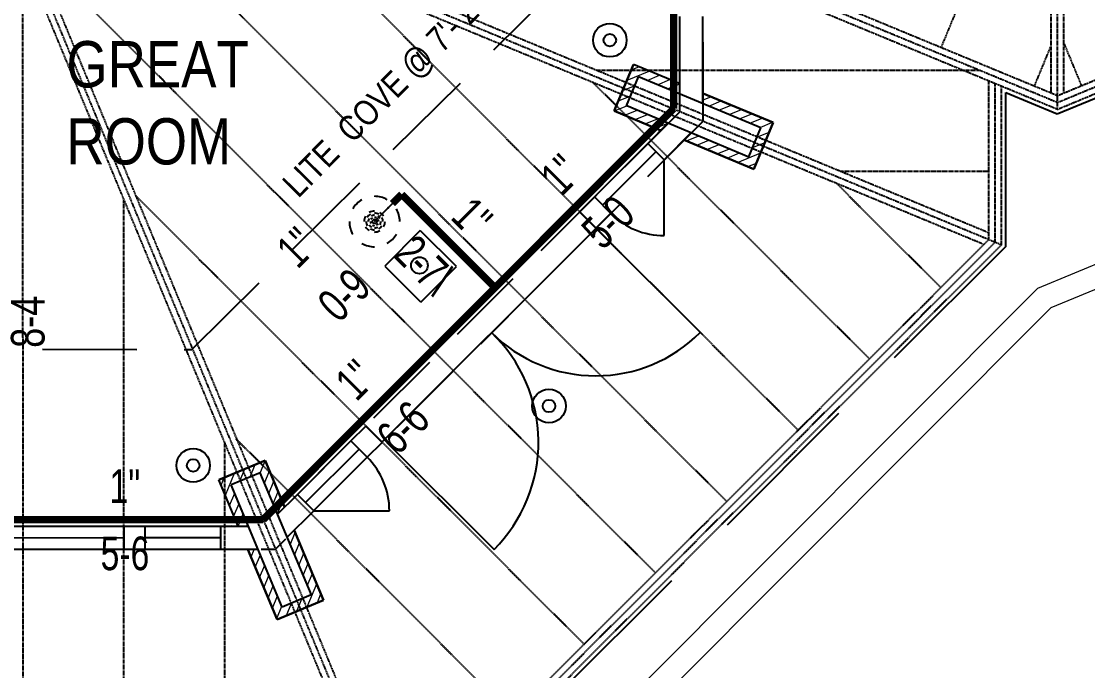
# Model space of a CAD drawing. Extents: x -16 to 10076, y -1 to 10000.
# Drawn here: x 2069.3 to 2323.1, y 517.9 to 672.3 of the extents above; entities that cross this region are included whole.
import ezdxf
from ezdxf.enums import TextEntityAlignment as Align

# ---------------------------------------------------------------- set-up
doc = ezdxf.new("R2010")
doc.units = 0
doc.header["$MEASUREMENT"] = 0
doc.linetypes.add('HIDDEN', pattern=[0.375, 0.25, -0.125])
doc.linetypes.add('HIDDEN2', pattern=[0.1875, 0.125, -0.0625])
for name, color, linetype in [('BALCONY', 9, 'Continuous'), ('DOORS', 3, 'Continuous'), ('ELEC', 5, 'Continuous'), ('LITE COVE-g', 7, 'HIDDEN'), ('MASONRY', 16, 'HIDDEN'), ('ROOF BEAMS', 251, 'HIDDEN'), ('ROOF FRAMING', 4, 'HIDDEN2'), ('ROOFLINE', 252, 'HIDDEN'), ('SPRKDATA', 2, 'Continuous'), ('SPRKDATC', 2, 'Continuous'), ('SPRKVIEW', 1, 'Continuous'), ('SPRNKS', 1, 'Continuous'), ('TEXT-arch', 1, 'Continuous'), ('WALLS', 3, 'Continuous'), ('WINDOWS', 5, 'Continuous')]:
    doc.layers.add(name, color=color, linetype=linetype)
doc.layers.add('SPRKDAT2', color=2, linetype='Continuous', plot=False)
doc.styles.add('ARCHENTLTD', font='technical.ttf', dxfattribs={"height": 6})
doc.styles.add('HCAD', font='HCAD.SHX', dxfattribs={"width": 0.8, "height": 8})
doc.styles.add('PIPESIZE', font='hcad.shx', dxfattribs={"width": 0.8})
doc.styles.get("Standard").update_dxf_attribs({"font": 'hcad.shx', "height": 8})
pattern_1 = [(67.511455, (15426.9717, -2933.5022), (1.73241754, -0.7171851), [])]
pattern_2 = [(202.521756, (5719.5433, -12646.559), (0.71818915, -1.73200154), [])]

# ---------------------------------------------------------------- blocks, each defined once
blk = doc.blocks.new('HEAD3')
at = {"layer": 'SPRNKS', "color": 0}
blk.add_circle((0, 0), 0.5, dxfattribs=at)
for radius, start, end in [(6, 120, 150), (6, 60, 90), (6, 0, 30), (6, 180, 210), (2.5, 150, 180), (2, 180, 210), (2, 120, 150), (1.5, 150, 180), (2.5, 90, 120), (1, 180, 210), (1, 120, 150), (1.5, 90, 120), (2, 60, 90), (1, 60, 90), (1.5, 30, 60), (1, 0, 30), (2.5, 30, 60), (1.5, 330, 0), (2, 0, 30), (2.5, 330, 0), (2.5, 210, 240), (1.5, 210, 240), (2, 240, 270), (1, 240, 270), (1.5, 270, 300), (2.5, 270, 300), (1, 300, 330), (2, 300, 330), (6, 300, 330), (6, 240, 270)]:
    blk.add_arc((0, 0), radius, start, end, dxfattribs=at)
blk = doc.blocks.new('PIPEX')
at = {"color": 0}
blk.add_point((0, 0), dxfattribs=at)
at = {"layer": 'SPRKDATA', "color": 0, "width": 0.8}
for tag, style, p in [('DIA', 'PIPESIZE', (0, 3.6)), ('LENGTH', 'HCAD', (0, -10.8))]:
    blk.add_attdef(tag, text='', height=8, dxfattribs=dict(at, style=style)).set_placement(p, align=Align.CENTER)
at = {"layer": 'SPRKDATA', "color": 0, "style": 'HCAD', "width": 0.8, "flags": 1}
blk.add_attdef('HANDLE', (-16.2, -21.6), '', height=7.2, dxfattribs=at)

msp = doc.modelspace()

# ---------------------------------------------------------------- hatches: boundary and pattern name
at = {"layer": 'MASONRY', "lineweight": 9, "ltscale": 75}
h = msp.add_hatch(dxfattribs=at)
h.set_pattern_fill('ANSI31', color=256, scale=15, angle=67.5, style=0)
h.set_pattern_definition(pattern_2)
h.paths.add_polyline_path([(2213.37862, 652.25849), (2214.79917, 655.67517), (2212.71969, 656.5344), (2210.44086, 651.05337), (2221.49501, 646.40303), (2223.21109, 648.12209)])
h.paths.add_polyline_path([(2215.01555, 662.05641), (2212.71969, 656.5344), (2214.79917, 655.67517), (2216.22935, 659.11503), (2226.08921, 655.01562), (2226.0871, 657.45323)])
h = msp.add_hatch(dxfattribs=at)
h.set_pattern_fill('ANSI31', color=256, scale=15, angle=67.5, style=0)
h.set_pattern_definition(pattern_2)
h.paths.add_polyline_path([(2228.73449, 645.87016), (2227.01841, 644.1511), (2243.65532, 637.15217), (2248.26253, 648.23341), (2231.58908, 655.16568), (2231.5912, 652.72808), (2245.32116, 647.01962), (2242.44515, 640.10226)])
h = msp.add_hatch(dxfattribs=at)
h.set_pattern_fill('ANSI31', color=256, scale=15, angle=67.5, style=0)
h.set_pattern_definition(pattern_1)
h.paths.add_polyline_path([(2126.12417, 564.95344), (2122.70831, 563.53092), (2121.84787, 565.6099), (2127.32758, 567.89191), (2131.98433, 556.84045), (2130.26626, 555.12338)])
h.paths.add_polyline_path([(2116.3272, 563.31083), (2121.84787, 565.6099), (2122.70831, 563.53092), (2119.26928, 562.09874), (2123.3744, 552.24126), (2120.9368, 552.24196)])
h = msp.add_hatch(dxfattribs=at)
h.set_pattern_fill('ANSI31', color=256, scale=15, angle=67.5, style=0)
h.set_pattern_definition(pattern_1)
h.paths.add_polyline_path([(2132.52139, 549.60128), (2134.23946, 551.31835), (2141.24804, 534.68551), (2130.16946, 530.07187), (2123.22753, 546.7413), (2125.66513, 546.7406), (2131.38155, 533.01395), (2138.29724, 535.89397)])

# ---------------------------------------------------------------- linework, layer by layer
at = {"layer": 'BALCONY', "lineweight": 20, "ltscale": 50}
for p, q in [((2311.26982, 608.88905), (2434.20809, 659.91464)), ((2164.83648, 462.31254), (2311.26982, 608.88905))]:
    msp.add_line(p, q, dxfattribs=at)
at = {"layer": 'BALCONY', "color": 3, "linetype": 'ByBlock', "lineweight": 20, "ltscale": 50}
for p, q in [((2314.38805, 604.22835), (2434.21234, 653.96149)), ((2167.11735, 456.81365), (2314.38805, 604.22835))]:
    msp.add_line(p, q, dxfattribs=at)
at = {"layer": 'DOORS', "ltscale": 75}
for p, q in [((2206.08086, 623.09462), (2155.15063, 572.20148)), ((2156.31987, 572.19248), (2181.83649, 546.70079))]:
    msp.add_line(p, q, dxfattribs=at)
for centre, radius, start, end in [((2206.03675, 623.1418), 35.12355, 225.027997, 315.027997), ((2156.31987, 572.19248), 36.06832, 315.027997, 46.3572198)]:
    msp.add_arc(centre, radius, start, end, dxfattribs=at)
at = {"layer": 'ELEC', "ltscale": 50}
for p, q in [((2164.26426, 622.59922), (2155.80207, 614.09091)), ((2172.85388, 614.04287), (2164.34558, 622.50507)), ((2155.80207, 614.09091), (2164.31037, 605.62872)), ((2164.39168, 605.53457), (2172.85388, 614.04287))]:
    msp.add_line(p, q, dxfattribs=at)
at = {"layer": 'ELEC', "ltscale": 7.5}
for centre in [(2209.381, 667.8508), (2194.89797, 580.83335), (2110.21817, 566.70196)]:
    msp.add_circle(centre, 4, dxfattribs=at)
at = {"layer": 'ELEC'}
for centre, radius in [((2209.381, 667.8508), 1.5), ((2164.07322, 614.27865), 1.98), ((2194.89797, 580.83335), 1.5), ((2110.21817, 566.70196), 1.5)]:
    msp.add_circle(centre, radius, dxfattribs=at)
at = {"layer": 'LITE COVE-g', "ltscale": 90}
for p, q in [((2109.92367, 594.26913), (2202.96085, 686.58159)), ((2006.83573, 594.57146), (2109.92367, 594.26913))]:
    msp.add_line(p, q, dxfattribs=at)
at = {"layer": 'MASONRY', "linetype": 'Continuous', "lineweight": 30, "ltscale": 1.5}
for p, q in [((2210.44086, 651.05337), (2215.01555, 662.05641)), ((2248.26253, 648.23341), (2231.58908, 655.16568)), ((2210.44086, 651.05337), (2221.49501, 646.40303)), ((2243.65532, 637.15217), (2248.26253, 648.23341)), ((2227.01841, 644.1511), (2243.65557, 637.15206)), ((2127.32758, 567.89191), (2116.3272, 563.31083)), ((2127.32769, 567.89165), (2131.98433, 556.84045)), ((2134.23946, 551.31835), (2141.24814, 534.68525)), ((2130.16946, 530.07187), (2123.22753, 546.7413)), ((2141.24804, 534.68551), (2130.16946, 530.07187))]:
    msp.add_line(p, q, dxfattribs=at)
at = {"layer": 'MASONRY', "linetype": 'Continuous', "ltscale": 1.5}
for p, q in [((2226.0871, 657.45323), (2215.01555, 662.05641)), ((2120.9368, 552.24196), (2116.3272, 563.31083))]:
    msp.add_line(p, q, dxfattribs=at)
at = {"layer": 'ROOF BEAMS', "ltscale": 75}
for p, q in [((2231.58425, 648.6098), (2231.51386, 792.6542)), ((2226.04411, 650.9034), (2225.97592, 790.43931)), ((2226.09659, 650.88167), (2127.5079, 552.30705)), ((2231.59827, 648.60399), (2129.78875, 546.80825)), ((1988.0642, 552.23413), (2127.50728, 552.30705)), ((1985.78879, 546.73294), (2129.78875, 546.80825))]:
    msp.add_line(p, q, dxfattribs=at)
at = {"layer": 'ROOF FRAMING'}
for p, q in [((2314.28601, 803.18212), (2314.35778, 655.25907)), ((2315.78601, 803.18284), (2315.85809, 654.63888)), ((2317.28601, 803.18357), (2317.35778, 655.26195)), ((2314.32184, 729.33243), (2288.17564, 666.08217)), ((2095.20596, 706.69334), (2299.59722, 622.07616)), ((2094.05116, 703.9245), (2298.45143, 619.30358)), ((2095.20569, 705.06999), (2299.59801, 620.45236)), ((2315.85887, 653.01545), (2192.27395, 704.10263)), ((2315.85809, 654.63888), (2193.42118, 705.2515)), ((2315.85809, 654.63888), (2438.15684, 705.39967)), ((2315.85887, 653.01576), (2437.34607, 703.43908)), ((2237.20275, 558.09951), (2092.68719, 702.58618)), ((2315.85966, 651.39201), (2191.12666, 702.95378)), ((2315.85966, 651.39201), (2436.53484, 701.47831)), ((2220.226, 541.13513), (2075.72492, 685.60733)), ((2069.72874, 478.81935), (2069.70832, 683.0972)), ((2073.24248, 683.09892), (2157.95819, 478.91267)), ((2074.62797, 683.67375), (2159.10621, 480.05986)), ((2071.857, 682.52409), (2156.35537, 478.86168)), ((2254.1795, 575.06389), (2147.37227, 681.84977)), ((2314.35229, 666.58273), (2310.3553, 656.91361)), ((2317.46297, 667.0158), (2321.60906, 657.02644)), ((2297.25879, 660.6357), (2206.47928, 660.62662)), ((2271.15624, 592.02827), (2205.30587, 657.86548)), ((2299.59802, 620.44889), (2299.57961, 658.12182)), ((2301.09832, 619.82777), (2301.07991, 657.50162)), ((2302.59862, 619.20665), (2302.58021, 656.88143)), ((2315.85809, 654.63888), (2315.85966, 651.39201)), ((2299.59011, 636.63593), (2264.43685, 636.63241)), ((2288.13299, 608.99265), (2263.23947, 633.8812)), ((2093.72873, 478.83108), (2093.71364, 629.80359)), ((2203.24926, 524.17075), (2096.51237, 630.8863)), ((2299.59802, 620.44933), (2157.9073, 478.86182)), ((2301.09817, 619.82784), (2158.52891, 477.36243)), ((2299.59802, 620.44889), (2302.59862, 619.20665)), ((2302.59862, 619.20665), (2159.15052, 475.86304)), ((2117.72873, 478.8428), (2117.71943, 571.89913)), ((2186.27251, 507.20637), (2120.54242, 572.92332))]:
    msp.add_line(p, q, dxfattribs=at)
at = {"layer": 'ROOFLINE', "linetype": 'HIDDEN', "ltscale": 150}
for p, q in [((2315.85131, 650.29679), (2404.52134, 687.09933)), ((2303.58375, 655.36889), (2315.85131, 650.29679)), ((2303.60164, 618.77437), (2303.58375, 655.36889)), ((2303.60163, 618.78454), (2159.61423, 474.90203))]:
    msp.add_line(p, q, dxfattribs=at)
at = {"layer": 'SPRKDAT2'}
for p, q in [((2224.54389, 651.52423), (2224.5207, 717.32385)), ((2182.05165, 609.00633), (2224.54389, 651.52423)), ((2153.38309, 624.71158), (2159.8574, 631.18718)), ((2159.8574, 631.18718), (2182.05165, 609.00633)), ((2126.88537, 553.80673), (2182.05165, 609.00633)), ((2061.0651, 553.77231), (2126.88537, 553.80673))]:
    msp.add_line(p, q, dxfattribs=at)
at = {"layer": 'SPRKVIEW', "color": 2, "const_width": 1.75}
for points in [[(2224.54389, 651.52423), (2224.5207, 717.32385)], [(2182.05165, 609.00633), (2224.54389, 651.52423)], [(2157.62531, 628.95464), (2159.8574, 631.18718)], [(2159.8574, 631.18718), (2182.05165, 609.00633)], [(2126.88537, 553.80673), (2182.05165, 609.00633)], [(2061.0651, 553.77231), (2126.88537, 553.80673)]]:
    msp.add_lwpolyline(points, dxfattribs=at)
at = {"layer": 'WALLS', "ltscale": 50}
for p, q in [((2226.04489, 655.03405), (2226.03586, 673.50335)), ((2231.51787, 652.75857), (2231.5147, 673.50424)), ((2218.41499, 643.28758), (2223.28522, 648.16258)), ((2205.69328, 630.55344), (2218.41499, 643.28758)), ((2218.41499, 643.28758), (2222.3172, 639.38837)), ((2202.15945, 627.01616), (2205.69328, 630.55344)), ((2205.69328, 630.55344), (2209.59418, 626.65555)), ((2202.15948, 627.01618), (2206.06001, 623.11866)), ((2147.73887, 572.54236), (2151.27265, 576.0796)), ((2151.27267, 576.07962), (2155.16793, 572.18736)), ((2135.01717, 559.80822), (2147.73887, 572.54236)), ((2147.73887, 572.54236), (2151.63376, 568.65047)), ((2130.23671, 555.02309), (2135.01717, 559.80822)), ((2135.01717, 559.80822), (2138.91074, 555.91764)), ((2021.72771, 552.24264), (2093.72769, 552.27782)), ((2093.72769, 552.27782), (2098.7277, 552.28027)), ((2093.7277, 552.27782), (2093.72982, 546.78334)), ((2098.7277, 552.28027), (2116.7277, 552.28906)), ((2098.7277, 552.28027), (2098.72982, 546.78027)), ((2116.7277, 552.28906), (2123.35304, 552.2923)), ((2116.7277, 552.28906), (2116.72982, 546.7922))]:
    msp.add_line(p, q, dxfattribs=at)
at = {"layer": 'WALLS', "ltscale": 1.5}
for p, q in [((2213.37862, 652.25849), (2216.22935, 659.11503)), ((2245.32116, 647.01962), (2216.22935, 659.11503)), ((2213.40399, 652.31951), (2242.44515, 640.10226)), ((2242.44515, 640.10226), (2245.32116, 647.01962)), ((2126.12417, 564.95344), (2119.26928, 562.09874)), ((2126.06317, 564.92804), (2138.29724, 535.89397)), ((2131.38155, 533.01395), (2119.26928, 562.09874)), ((2138.29724, 535.89397), (2131.38155, 533.01395))]:
    msp.add_line(p, q, dxfattribs=at)
at = {"layer": 'WALLS', "ltscale": 75}
for p, q in [((2222.30557, 639.4), (2228.75906, 645.8598)), ((2206.05001, 623.12854), (2209.58387, 626.66585)), ((2231.46991, 597.73348), (2206.05001, 623.12854)), ((2151.62945, 568.65477), (2155.16326, 572.19203)), ((2132.54303, 549.54969), (2138.90774, 555.92062)), ((2021.72983, 546.74264), (2093.72982, 546.77782)), ((2093.72982, 546.77782), (2098.72982, 546.78027)), ((2098.72982, 546.78027), (2116.72982, 546.78906)), ((2116.72982, 546.78906), (2125.64303, 546.79342))]:
    msp.add_line(p, q, dxfattribs=at)
at = {"layer": 'WINDOWS', "ltscale": 75}
for p, q in [((2207.64373, 628.6045), (2220.36609, 641.33798)), ((2222.3425, 621.36497), (2222.34061, 639.36497)), ((2136.96395, 557.86293), (2149.68632, 570.59642)), ((2138.91074, 555.91764), (2156.91074, 555.91953)), ((2021.72877, 549.49913), (2093.72876, 549.53058)), ((2098.72876, 549.53277), (2116.72876, 549.54063))]:
    msp.add_line(p, q, dxfattribs=at)
at = {"layer": 'WINDOWS', "linetype": 'Continuous', "ltscale": 25}
for centre, start, end in [((2222.34061, 639.36497), 225.0059937, 270.0059937), ((2138.91074, 555.91764), 0.0059937, 45.0059937)]:
    msp.add_arc(centre, 18, start, end, dxfattribs=at)

# ---------------------------------------------------------------- block references
at = {"layer": 'SPRKDATC'}
ref = msp.add_blockref('PIPEX', (2203.3, 630.27), dxfattribs=dict(at, rotation=44.99996199012607))
ref.add_attrib('LENGTH', '5-0', dxfattribs={"height": 8, "rotation": 44.999962, "width": 0.75}).set_placement((2211.78, 621.78), align=Align.CENTER)
ref.add_attrib('DIA', '1"', dxfattribs={"height": 8, "rotation": 44.999962, "width": 0.75}).set_placement((2200.47, 633.09), align=Align.CENTER)
ref = msp.add_blockref('PIPEX', (2170.96, 620.1), dxfattribs=dict(at, rotation=315.1000379254075))
ref.add_attrib('LENGTH', '2-7\\', dxfattribs={"height": 8, "rotation": 315.1000379, "width": 0.75}).set_placement((2162.47, 611.61), align=Align.CENTER)
ref.add_attrib('DIA', '1"', dxfattribs={"height": 8, "rotation": 315.1000379, "width": 0.75}).set_placement((2173.78, 622.92), align=Align.CENTER)
ref = msp.add_blockref('PIPEX', (2156.62, 627.95), dxfattribs=dict(at, rotation=44.99996199012607))
ref.add_attrib('LENGTH', '0-9', dxfattribs={"height": 8, "rotation": 44.999962, "width": 0.75}).set_placement((2148.94721, 604.4361), align=Align.CENTER)
ref.add_attrib('DIA', '1"', dxfattribs={"height": 8, "rotation": 44.999962, "width": 0.75}).set_placement((2137.63721, 615.7461), align=Align.CENTER)
at = {"layer": 'SPRKDATC', "color": 1, "rotation": 90}
msp.add_blockref('PIPEX', (2064.04021, 600.86984), dxfattribs=at).add_auto_attribs({'LENGTH': '8-4', 'DIA': '1"'})
at = {"layer": 'SPRKDATC'}
ref = msp.add_blockref('PIPEX', (2154.47, 581.41), dxfattribs=dict(at, rotation=44.99996199012607))
ref.add_attrib('LENGTH', '6-6', dxfattribs={"height": 8, "rotation": 44.999962, "width": 0.75}).set_placement((2162.95, 572.92), align=Align.CENTER)
ref.add_attrib('DIA', '1"', dxfattribs={"height": 8, "rotation": 44.999962, "width": 0.75}).set_placement((2151.64, 584.23), align=Align.CENTER)
ref = msp.add_blockref('PIPEX', (2093.98, 553.79), dxfattribs=at)
ref.add_attrib('LENGTH', '5-6', dxfattribs={"height": 8, "width": 0.75}).set_placement((2093.98, 541.79), align=Align.CENTER)
ref.add_attrib('DIA', '1"', dxfattribs={"height": 8, "width": 0.75}).set_placement((2093.97, 557.78), align=Align.CENTER)
at = {"layer": 'SPRNKS'}
msp.add_blockref('HEAD3', (2153.38309, 624.71158), dxfattribs=at)

# ---------------------------------------------------------------- texts
at = {"layer": 'TEXT-arch', "insert": (2184.20066, 688.08305), "char_height": 6, "attachment_point": 3, "rotation": 45.3059672, "style": 'ARCHENTLTD'}
msp.add_mtext('LITE  COVE @ 7\'- 2 1/2"\\P\\P  ', dxfattribs=at)
at = {"layer": 'TEXT-arch', "insert": (2069.54579, 667.62769), "char_height": 11, "width": 271, "attachment_point": 1, "style": 'ARCHENTLTD'}
msp.add_mtext('   GREAT\\P   ROOM', dxfattribs=at)

doc.saveas('drawing.dxf')
